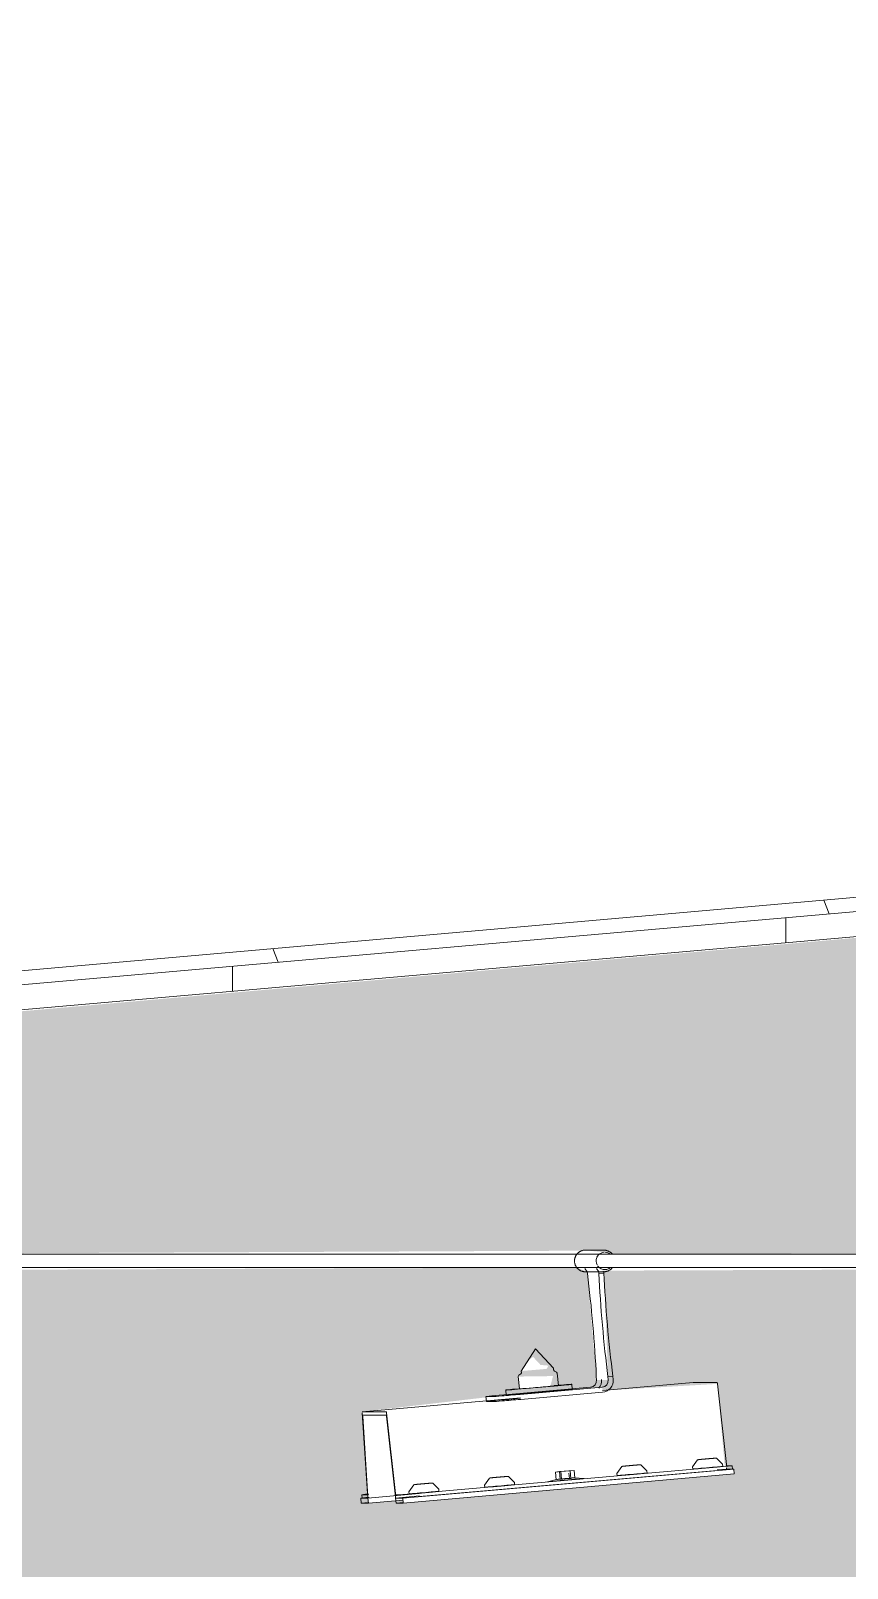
# Model space of a CAD drawing. Header units: millimetres. Extents: x 4237772 to 4686020, y -673 to 29459.
# Drawn here: x 4470728 to 4471218, y 16812 to 17734 of the extents above; entities that cross this region are included whole.
import ezdxf

# ---------------------------------------------------------------- set-up
doc = ezdxf.new("R2010")
doc.units = ezdxf.units.MM
for name, color, linetype, lineweight in [('A-ROOF', 132, 'Continuous', 5), ('A-ROOF-PATT', 132, 'Continuous', 5), ('Q-SPCQ', 91, 'Continuous', 5)]:
    doc.layers.add(name, color=color, linetype=linetype, lineweight=lineweight)

# ---------------------------------------------------------------- blocks, each defined once
blk = doc.blocks.new('Static Line_Sayfa_Metal Deck_Pan Mount - Up to 15 _ pitch - Max 2 Users-1845874-SECTION - GRIDS B1-B2')
at = {"layer": 'Q-SPCQ'}
for p, q in [((4445443.96, 17002.38), (4445432.89, 17002.38)), ((4450997.18, 16999.88), (4442911.68, 16999.88)), ((4442911.68, 16991.88), (4450997.18, 16991.88)), ((4445434, 16989.44), (4445432.64, 16991.39)), ((4445432.89, 16989.38), (4445443.96, 16989.38)), ((4445434.1, 16988.28), (4445434, 16989.44)), ((4445434, 16989.44), (4445440.98, 16989.44)), ((4445439.62, 16991.39), (4445440.98, 16989.44)), ((4445440.98, 16989.44), (4445441.08, 16988.28)), ((4445441.08, 16988.28), (4445444.06, 16988.54)), ((4445444.06, 16988.54), (4445443.96, 16989.7)), ((4445394.44, 16929.87), (4445403.03, 16943.08)), ((4445413.77, 16931.55), (4445403.03, 16943.08)), ((4445394.53, 16928.84), (4445394.18, 16928.1)), ((4445394.44, 16929.87), (4445394.53, 16928.84)), ((4445413.86, 16930.53), (4445413.77, 16931.55)), ((4445413.86, 16930.53), (4445414.33, 16929.85)), ((4445415.61, 16929.26), (4445414.33, 16929.85)), ((4445416.09, 16928.58), (4445415.61, 16929.26)), ((4445416.73, 16921.19), (4445416.09, 16928.58)), ((4445386.91, 16915.87), (4445436.03, 16920.19)), ((4445392.68, 16926.54), (4445393.03, 16927.29)), ((4445392.68, 16926.54), (4445393.32, 16919.15)), ((4445394.18, 16928.1), (4445393.03, 16927.29)), ((4445443.02, 16920.19), (4445393.89, 16915.87)), ((4445425.09, 16918.9), (4445424.83, 16921.89)), ((4445439.66, 16924.52), (4445439.48, 16926.51)), ((4445497.55, 16922.91), (4445443.19, 16918.13)), ((4445449.44, 16926.77), (4445446.46, 16926.51)), ((4445446.46, 16926.51), (4445446.64, 16924.52)), ((4445449.61, 16924.78), (4445449.44, 16926.77)), ((4445497.55, 16922.91), (4445512.02, 16922.91)), ((4445512.17, 16922.16), (4445517.47, 16873.84)), ((4445394.07, 16913.82), (4445299.07, 16905.47)), ((4445373.28, 16914.57), (4445373.54, 16911.58)), ((4445373.33, 16914.56), (4445377.7, 16914.56)), ((4445373.59, 16911.58), (4445377.96, 16911.58)), ((4445385.23, 16918.44), (4445385.49, 16915.45)), ((4445394.1, 16913.49), (4445387.17, 16912.88)), ((4445394.15, 16912.88), (4445443.28, 16917.2)), ((4445299.05, 16904.73), (4445302.17, 16856.41)), ((4445313.54, 16905.47), (4445299.07, 16905.47)), ((4445302.48, 16854.42), (4445299.36, 16902.73)), ((4445299.38, 16903.48), (4445313.58, 16903.48)), ((4445318.99, 16856.41), (4445313.69, 16904.73)), ((4445313.73, 16902.73), (4445319.03, 16854.42)), ((4445515.29, 16872.63), (4445515.17, 16873.95)), ((4445517.62, 16873.1), (4445520.91, 16873.1)), ((4445521.12, 16871.1), (4445520.95, 16873.09)), ((4445521.96, 16871.1), (4445323.48, 16853.67)), ((4445522.22, 16868.12), (4445323.74, 16850.68)), ((4445511.86, 16872.22), (4445333.23, 16856.54)), ((4445512.03, 16870.23), (4445333.4, 16854.54)), ((4445415.69, 16864.78), (4445410.29, 16863.43)), ((4445417.4, 16869.53), (4445414.94, 16869.28)), ((4445414.94, 16869.28), (4445418.24, 16869.53)), ((4445414.94, 16869.28), (4445415.34, 16864.68)), ((4445418.72, 16864.12), (4445415.41, 16863.87)), ((4445415.41, 16863.87), (4445417.87, 16864.12)), ((4445422.98, 16870.02), (4445417.4, 16869.53)), ((4445417.4, 16869.53), (4445417.8, 16864.96)), ((4445417.87, 16864.12), (4445423.45, 16864.61)), ((4445418.24, 16869.53), (4445423.82, 16870.02)), ((4445418.24, 16869.53), (4445418.64, 16864.96)), ((4445424.3, 16864.61), (4445418.72, 16864.12)), ((4445426.17, 16870.27), (4445422.98, 16870.02)), ((4445423.1, 16868.62), (4445423.38, 16865.48)), ((4445423.45, 16864.61), (4445426.64, 16864.86)), ((4445423.82, 16870.02), (4445426.17, 16870.27)), ((4445423.82, 16870.02), (4445424.22, 16865.48)), ((4445426.64, 16864.86), (4445424.3, 16864.61)), ((4445426.57, 16865.73), (4445426.17, 16870.27)), ((4445432.18, 16865.34), (4445426.48, 16865.74)), ((4445451.85, 16868.4), (4445451.96, 16867.09)), ((4445469.9, 16868.65), (4445469.78, 16869.96)), ((4445497.24, 16872.38), (4445497.35, 16871.07)), ((4445512, 16870.61), (4445517.59, 16871.1)), ((4445517.59, 16871.1), (4445521.96, 16871.1)), ((4445521.08, 16871.1), (4445517.66, 16871.1)), ((4445521.96, 16871.1), (4445522.22, 16868.12)), ((4445298.83, 16855.67), (4445299, 16853.68)), ((4445302.16, 16855.67), (4445298.87, 16855.67)), ((4445302.47, 16853.67), (4445333.24, 16856.38)), ((4445302.53, 16853.67), (4445333.24, 16856.37)), ((4445319.11, 16853.67), (4445333.37, 16854.92)), ((4445322.43, 16855.67), (4445319.14, 16855.67)), ((4445327.07, 16857.44), (4445327.18, 16856.13)), ((4445345.11, 16857.69), (4445345, 16859)), ((4445372.46, 16861.42), (4445372.57, 16860.11)), ((4445390.5, 16861.68), (4445390.39, 16862.99)), ((4445302.5, 16854.05), (4445298.17, 16853.67)), ((4445302.53, 16853.67), (4445298.17, 16853.67)), ((4445298.17, 16853.67), (4445298.43, 16850.68)), ((4445302.76, 16851.06), (4445298.43, 16850.68)), ((4445298.43, 16850.68), (4445302.79, 16850.68)), ((4445299.04, 16853.67), (4445302.46, 16853.67)), ((4445302.79, 16850.68), (4445302.53, 16853.67)), ((4445323.58, 16852.51), (4445302.79, 16850.68)), ((4445319.11, 16853.67), (4445319.37, 16850.68)), ((4445323.48, 16853.67), (4445319.11, 16853.67)), ((4445319.18, 16853.67), (4445322.6, 16853.67)), ((4445323.7, 16851.06), (4445319.37, 16850.68)), ((4445319.37, 16850.68), (4445323.74, 16850.68)), ((4445323.74, 16850.68), (4445323.48, 16853.67))]:
    blk.add_line(p, q, dxfattribs=at)
at = {"layer": 'Q-SPCQ', "flags": 128}
for points in [[(4445432.32, 17002.35), (4445432.06, 17002.32), (4445431.8, 17002.29), (4445431.55, 17002.24), (4445431.29, 17002.18), (4445431.04, 17002.11), (4445430.79, 17002.03), (4445430.54, 17001.94), (4445430.3, 17001.84), (4445430.06, 17001.73), (4445429.83, 17001.61), (4445429.6, 17001.49), (4445429.38, 17001.35), (4445429.16, 17001.21), (4445428.95, 17001.05), (4445428.75, 17000.89), (4445428.55, 17000.72), (4445428.36, 17000.54), (4445428.18, 17000.36), (4445428, 17000.17), (4445427.83, 16999.97), (4445427.67, 16999.76), (4445427.52, 16999.55), (4445427.38, 16999.34), (4445427.24, 16999.11), (4445427.12, 16998.89), (4445427, 16998.65), (4445426.9, 16998.42), (4445426.8, 16998.18), (4445426.71, 16997.93), (4445426.64, 16997.69), (4445426.57, 16997.44), (4445426.51, 16997.18), (4445426.47, 16996.93), (4445426.43, 16996.67), (4445426.4, 16996.42), (4445426.39, 16996.16), (4445426.38, 16995.9), (4445426.38, 16995.64), (4445426.4, 16995.38), (4445426.42, 16995.13), (4445426.46, 16994.87), (4445426.5, 16994.62), (4445426.56, 16994.36), (4445426.62, 16994.11), (4445426.7, 16993.87), (4445426.79, 16993.62), (4445426.88, 16993.38), (4445426.98, 16993.14), (4445427.1, 16992.91), (4445427.22, 16992.68), (4445427.35, 16992.46), (4445427.5, 16992.24), (4445427.64, 16992.03), (4445427.8, 16991.82), (4445427.97, 16991.62), (4445428.14, 16991.43), (4445428.33, 16991.24), (4445428.52, 16991.07), (4445428.71, 16990.89), (4445428.91, 16990.73), (4445429.12, 16990.58), (4445429.34, 16990.43), (4445429.56, 16990.29), (4445429.79, 16990.16), (4445430.02, 16990.04), (4445430.26, 16989.93), (4445430.5, 16989.83), (4445430.75, 16989.74), (4445430.99, 16989.66), (4445431.25, 16989.59), (4445431.5, 16989.53), (4445431.76, 16989.48), (4445432.02, 16989.44), (4445432.28, 16989.41), (4445432.54, 16989.39), (4445432.8, 16989.38), (4445432.89, 16989.38)], [(4445432.63, 17002.37), (4445432.37, 17002.36), (4445432.32, 17002.35)], [(4445449.05, 16999.93), (4445448.89, 17000.13), (4445448.71, 17000.33), (4445448.53, 17000.51), (4445448.34, 17000.69), (4445448.14, 17000.86), (4445447.94, 17001.02), (4445447.73, 17001.18), (4445447.51, 17001.33), (4445447.29, 17001.46), (4445447.07, 17001.59), (4445446.83, 17001.71), (4445446.6, 17001.82), (4445446.35, 17001.92), (4445446.11, 17002.01), (4445445.86, 17002.1), (4445445.61, 17002.17), (4445445.35, 17002.23), (4445445.1, 17002.28), (4445444.84, 17002.32), (4445444.58, 17002.35), (4445444.32, 17002.37), (4445444.05, 17002.38), (4445443.96, 17002.38)], [(4445443.96, 16989.38), (4445444.22, 16989.38), (4445444.48, 16989.4), (4445444.53, 16989.4)], [(4445444.53, 16989.4), (4445444.79, 16989.43), (4445445.05, 16989.47), (4445445.31, 16989.52), (4445445.56, 16989.58), (4445445.82, 16989.65), (4445446.07, 16989.73), (4445446.31, 16989.82), (4445446.55, 16989.92), (4445446.79, 16990.02), (4445447.02, 16990.14), (4445447.25, 16990.27), (4445447.48, 16990.41), (4445447.69, 16990.55), (4445447.9, 16990.7), (4445448.11, 16990.87), (4445448.31, 16991.04), (4445448.5, 16991.21), (4445448.68, 16991.4), (4445448.86, 16991.59), (4445449.02, 16991.79), (4445449.18, 16991.99)], [(4445451.85, 16868.4), (4445454.76, 16872.6), (4445455.13, 16872.69), (4445455.28, 16872.71), (4445455.37, 16872.73), (4445455.44, 16872.74), (4445455.51, 16872.74), (4445455.58, 16872.75), (4445455.65, 16872.76), (4445455.73, 16872.77), (4445455.81, 16872.78), (4445455.9, 16872.79), (4445456, 16872.8), (4445456.1, 16872.81), (4445456.2, 16872.82), (4445456.32, 16872.83), (4445456.43, 16872.84), (4445456.56, 16872.85), (4445456.69, 16872.87), (4445456.83, 16872.88), (4445456.97, 16872.89), (4445457.12, 16872.91), (4445457.27, 16872.92), (4445457.43, 16872.94), (4445457.59, 16872.95), (4445457.76, 16872.97), (4445457.93, 16872.98), (4445458.1, 16873), (4445458.28, 16873.01), (4445458.46, 16873.03), (4445458.65, 16873.05), (4445458.84, 16873.06), (4445459.03, 16873.08), (4445459.22, 16873.1), (4445459.42, 16873.12), (4445459.61, 16873.13), (4445459.81, 16873.15), (4445460.01, 16873.17), (4445460.21, 16873.19), (4445460.41, 16873.2), (4445460.61, 16873.22), (4445460.81, 16873.24), (4445461.01, 16873.25), (4445461.21, 16873.27), (4445461.4, 16873.29), (4445461.6, 16873.31), (4445461.79, 16873.32), (4445461.99, 16873.34), (4445462.18, 16873.35), (4445462.36, 16873.37), (4445462.55, 16873.39), (4445462.73, 16873.4), (4445462.91, 16873.42), (4445463.08, 16873.43), (4445463.25, 16873.44), (4445463.41, 16873.46), (4445463.57, 16873.47), (4445463.73, 16873.48), (4445463.88, 16873.5), (4445464.03, 16873.51), (4445464.17, 16873.52), (4445464.3, 16873.53), (4445464.43, 16873.54), (4445464.55, 16873.55), (4445464.67, 16873.56), (4445464.78, 16873.56), (4445464.88, 16873.57), (4445464.98, 16873.58), (4445465.07, 16873.59), (4445465.16, 16873.59), (4445465.24, 16873.6), (4445465.31, 16873.6), (4445465.38, 16873.61), (4445465.45, 16873.61), (4445465.52, 16873.61), (4445465.6, 16873.62), (4445465.71, 16873.62), (4445465.77, 16873.62)], [(4445469.78, 16869.96), (4445466.19, 16873.6), (4445465.8, 16873.62), (4445465.77, 16873.62)], [(4445497.24, 16872.38), (4445500.15, 16876.59), (4445500.52, 16876.68), (4445500.67, 16876.7), (4445500.76, 16876.71), (4445500.83, 16876.72), (4445500.9, 16876.73), (4445500.97, 16876.74), (4445501.04, 16876.75), (4445501.12, 16876.76), (4445501.2, 16876.76), (4445501.29, 16876.77), (4445501.39, 16876.78), (4445501.49, 16876.79), (4445501.59, 16876.8), (4445501.71, 16876.82), (4445501.83, 16876.83), (4445501.95, 16876.84), (4445502.08, 16876.85), (4445502.22, 16876.87), (4445502.36, 16876.88), (4445502.51, 16876.89), (4445502.66, 16876.91), (4445502.82, 16876.92), (4445502.98, 16876.94), (4445503.15, 16876.95), (4445503.32, 16876.97), (4445503.49, 16876.98), (4445503.67, 16877), (4445503.86, 16877.02), (4445504.04, 16877.03), (4445504.23, 16877.05), (4445504.42, 16877.07), (4445504.61, 16877.08), (4445504.81, 16877.1), (4445505, 16877.12), (4445505.2, 16877.14), (4445505.4, 16877.15), (4445505.6, 16877.17), (4445505.8, 16877.19), (4445506, 16877.21), (4445506.2, 16877.22), (4445506.4, 16877.24), (4445506.6, 16877.26), (4445506.8, 16877.28), (4445506.99, 16877.29), (4445507.19, 16877.31), (4445507.38, 16877.32), (4445507.57, 16877.34), (4445507.76, 16877.36), (4445507.94, 16877.37), (4445508.12, 16877.39), (4445508.3, 16877.4), (4445508.47, 16877.42), (4445508.64, 16877.43), (4445508.8, 16877.44), (4445508.97, 16877.46), (4445509.12, 16877.47), (4445509.27, 16877.48), (4445509.42, 16877.49), (4445509.56, 16877.5), (4445509.69, 16877.51), (4445509.82, 16877.52), (4445509.94, 16877.53), (4445510.06, 16877.54), (4445510.17, 16877.55), (4445510.27, 16877.56), (4445510.37, 16877.57), (4445510.46, 16877.57), (4445510.55, 16877.58), (4445510.63, 16877.58), (4445510.7, 16877.59), (4445510.78, 16877.59), (4445510.84, 16877.6), (4445510.92, 16877.6), (4445511, 16877.6), (4445511.1, 16877.61), (4445511.16, 16877.61)], [(4445515.17, 16873.95), (4445511.58, 16877.59), (4445511.19, 16877.61), (4445511.16, 16877.61)], [(4445372.46, 16861.42), (4445375.37, 16865.63), (4445375.74, 16865.72), (4445375.89, 16865.74), (4445375.98, 16865.75), (4445376.05, 16865.76), (4445376.12, 16865.77), (4445376.19, 16865.78), (4445376.26, 16865.79), (4445376.34, 16865.8), (4445376.42, 16865.81), (4445376.51, 16865.82), (4445376.6, 16865.82), (4445376.7, 16865.83), (4445376.81, 16865.85), (4445376.92, 16865.86), (4445377.04, 16865.87), (4445377.17, 16865.88), (4445377.3, 16865.89), (4445377.44, 16865.91), (4445377.58, 16865.92), (4445377.73, 16865.93), (4445377.88, 16865.95), (4445378.04, 16865.96), (4445378.2, 16865.98), (4445378.37, 16865.99), (4445378.54, 16866.01), (4445378.71, 16866.02), (4445378.89, 16866.04), (4445379.07, 16866.06), (4445379.26, 16866.07), (4445379.45, 16866.09), (4445379.64, 16866.11), (4445379.83, 16866.13), (4445380.02, 16866.14), (4445380.22, 16866.16), (4445380.42, 16866.18), (4445380.62, 16866.2), (4445380.82, 16866.21), (4445381.02, 16866.23), (4445381.22, 16866.25), (4445381.42, 16866.27), (4445381.62, 16866.28), (4445381.82, 16866.3), (4445382.01, 16866.32), (4445382.21, 16866.33), (4445382.4, 16866.35), (4445382.6, 16866.37), (4445382.79, 16866.38), (4445382.97, 16866.4), (4445383.16, 16866.41), (4445383.34, 16866.43), (4445383.51, 16866.44), (4445383.69, 16866.46), (4445383.86, 16866.47), (4445384.02, 16866.48), (4445384.18, 16866.5), (4445384.34, 16866.51), (4445384.49, 16866.52), (4445384.63, 16866.53), (4445384.77, 16866.55), (4445384.91, 16866.56), (4445385.04, 16866.57), (4445385.16, 16866.58), (4445385.28, 16866.58), (4445385.39, 16866.59), (4445385.49, 16866.6), (4445385.59, 16866.61), (4445385.68, 16866.61), (4445385.77, 16866.62), (4445385.85, 16866.62), (4445385.92, 16866.63), (4445385.99, 16866.63), (4445386.06, 16866.64), (4445386.13, 16866.64), (4445386.21, 16866.64), (4445386.32, 16866.65), (4445386.38, 16866.65)], [(4445390.39, 16862.99), (4445386.8, 16866.63), (4445386.41, 16866.65), (4445386.38, 16866.65)], [(4445327.07, 16857.44), (4445329.97, 16861.64), (4445330.35, 16861.73), (4445330.49, 16861.76), (4445330.59, 16861.77), (4445330.66, 16861.78), (4445330.73, 16861.79), (4445330.8, 16861.79), (4445330.87, 16861.8), (4445330.95, 16861.81), (4445331.03, 16861.82), (4445331.12, 16861.83), (4445331.21, 16861.84), (4445331.31, 16861.85), (4445331.42, 16861.86), (4445331.53, 16861.87), (4445331.65, 16861.88), (4445331.78, 16861.89), (4445331.91, 16861.91), (4445332.04, 16861.92), (4445332.19, 16861.93), (4445332.33, 16861.95), (4445332.49, 16861.96), (4445332.64, 16861.98), (4445332.81, 16861.99), (4445332.97, 16862.01), (4445333.15, 16862.02), (4445333.32, 16862.04), (4445333.5, 16862.05), (4445333.68, 16862.07), (4445333.87, 16862.09), (4445334.05, 16862.1), (4445334.25, 16862.12), (4445334.44, 16862.14), (4445334.63, 16862.16), (4445334.83, 16862.17), (4445335.03, 16862.19), (4445335.23, 16862.21), (4445335.43, 16862.23), (4445335.63, 16862.24), (4445335.83, 16862.26), (4445336.03, 16862.28), (4445336.23, 16862.3), (4445336.42, 16862.31), (4445336.62, 16862.33), (4445336.82, 16862.35), (4445337.01, 16862.36), (4445337.2, 16862.38), (4445337.39, 16862.4), (4445337.58, 16862.41), (4445337.76, 16862.43), (4445337.95, 16862.44), (4445338.12, 16862.46), (4445338.3, 16862.47), (4445338.47, 16862.48), (4445338.63, 16862.5), (4445338.79, 16862.51), (4445338.95, 16862.52), (4445339.1, 16862.54), (4445339.24, 16862.55), (4445339.38, 16862.56), (4445339.52, 16862.57), (4445339.65, 16862.58), (4445339.77, 16862.59), (4445339.88, 16862.6), (4445339.99, 16862.61), (4445340.1, 16862.61), (4445340.2, 16862.62), (4445340.29, 16862.63), (4445340.37, 16862.63), (4445340.45, 16862.64), (4445340.53, 16862.64), (4445340.6, 16862.65), (4445340.67, 16862.65), (4445340.74, 16862.65), (4445340.82, 16862.66), (4445340.93, 16862.66), (4445340.99, 16862.66)], [(4445345, 16859), (4445341.41, 16862.64), (4445341.02, 16862.66), (4445340.99, 16862.66)]]:
    blk.add_lwpolyline(points, dxfattribs=at)
at = {"layer": 'Q-SPCQ'}
for centre, major_axis, ratio, start_param, end_param in [((4445444.54, 16995.88), (0, 5.22), 0.996185, 1.182699, 2.040821), ((4445444.54, 16995.88), (0, 5.22), 0.996185, 0.087266, 1.134464), ((4445444.54, 16995.88), (0, 5.22), 0.996185, 2.181662, 3.228859), ((4445444.54, 16995.88), (0, 5.22), 0.996185, 5.588033, 6.283185), ((4445431.31, 16957.39), (-6.12, 69.73), 0.086937, 4.245971, 5.163537), ((4445449.25, 16957.39), (-6.12, 69.73), 0.086937, 1.104378, 2.021944), ((4445452.23, 16957.66), (-6.12, 69.73), 0.086937, 1.104378, 2.021944), ((4445444.54, 16995.88), (0, 5.22), 0.996185, 3.228859, 3.841083), ((4445405.03, 16920.17), (19.8, 1.73), 0.007606, 2.238558, 3.228642), ((4445405.03, 16920.17), (19.8, 1.73), 0.007606, 3.228642, 6.370235), ((4445405.03, 16920.17), (11.71, 1.02), 0.007606, 3.228642, 6.370235), ((4445405.03, 16920.17), (19.8, 1.73), 0.007606, 0.08705, 1.087751), ((4445405.03, 16920.17), (11.71, 1.02), 0.007606, 0.08705, 0.620852), ((4445435.69, 16924.17), (0, 4), 0.996185, 3.228859, 4.799655), ((4445435.69, 16924.17), (0, 7), 0.996185, 4.014257, 4.799655), ((4445442.67, 16924.17), (0, 4), 0.996185, 3.228859, 4.799655), ((4445442.67, 16924.17), (0, 7), 0.996185, 3.228859, 4.799655), ((4445512.11, 16921.91), (-0.087, 0.996), 0.086937, 4.956913, 6.055777), ((4445388.48, 16912.88), (14.94, 1.3), 0.007606, 1.657846, 3.228642), ((4445388.22, 16915.87), (14.94, 1.3), 0.007606, 1.657846, 3.228642), ((4445392.58, 16915.87), (14.94, 1.3), 0.007606, 3.228642, 4.799439), ((4445392.84, 16912.88), (14.94, 1.3), 0.007606, 3.228642, 4.799439), ((4445405.29, 16917.18), (19.8, 1.73), 0.007606, 0.08705, 3.228642), ((4445405.29, 16917.18), (19.8, 1.73), 0.007606, 3.228642, 6.370235), ((4445299.47, 16902.49), (-0.087, 0.996), 0.086937, 0.212138, 1.311002), ((4445313.63, 16904.48), (-0.087, 0.996), 0.086937, 4.956913, 6.27555), ((4445313.67, 16902.49), (-0.087, 0.996), 0.086937, 4.956913, 6.27555), ((4445510.99, 16872.22), (9.96, 0.87), 0.007606, 4.799439, 6.370235), ((4445517.53, 16874.09), (-0.087, 0.996), 0.086937, 1.815321, 2.914185), ((4445421.23, 16864.38), (10.96, 0.96), 0.007606, 0.08705, 3.228642), ((4445421.23, 16864.38), (10.96, 0.96), 0.007606, 3.228642, 4.40463), ((4445421.23, 16864.38), (10.96, 0.96), 0.007606, 5.323037, 6.370235), ((4445460.93, 16867.87), (8.97, 0.78), 0.007606, 0.08705, 3.228642), ((4445460.93, 16867.87), (8.97, 0.78), 0.007606, 3.228642, 6.370235), ((4445506.32, 16871.85), (8.97, 0.78), 0.007606, 0.08705, 3.228642), ((4445506.32, 16871.85), (8.97, 0.78), 0.007606, 3.228642, 6.370235), ((4445517.57, 16872.1), (-0.087, 0.996), 0.086937, 1.815321, 3.133958), ((4445511.16, 16870.23), (9.96, 0.87), 0.007606, 5.584837, 6.370235), ((4445308.79, 16856.54), (9.96, 0.87), 0.007606, 2.181445, 3.228642), ((4445302.07, 16856.66), (-0.087, 0.996), 0.086937, 3.141593, 4.452595), ((4445302.38, 16854.67), (-0.087, 0.996), 0.086937, 3.141593, 4.452595), ((4445319.06, 16856.66), (-0.087, 0.996), 0.086937, 1.815321, 3.133958), ((4445319.09, 16854.67), (-0.087, 0.996), 0.086937, 1.815321, 3.133958), ((4445332.35, 16856.54), (9.96, 0.87), 0.007606, 3.228642, 4.799439), ((4445336.15, 16856.91), (8.97, 0.78), 0.007606, 0.08705, 3.228642), ((4445336.15, 16856.91), (8.97, 0.78), 0.007606, 3.228642, 6.370235), ((4445381.54, 16860.89), (8.97, 0.78), 0.007606, 0.08705, 3.228642), ((4445381.54, 16860.89), (8.97, 0.78), 0.007606, 3.228642, 6.370235), ((4445308.97, 16854.54), (9.96, 0.87), 0.007606, 2.181445, 3.228642), ((4445332.53, 16854.54), (9.96, 0.87), 0.007606, 3.228642, 4.01404)]:
    blk.add_ellipse(centre, major_axis=major_axis, ratio=ratio, start_param=start_param, end_param=end_param, dxfattribs=at)
for points in [[(4445415.34, 16864.68), (4445415.88, 16864.8), (4445416.98, 16864.98), (4445418.09, 16864.99), (4445418.64, 16864.96)], [(4445417.8, 16864.96), (4445417.38, 16864.99), (4445416.56, 16864.98), (4445415.74, 16864.8), (4445415.34, 16864.68)], [(4445423.38, 16865.48), (4445422.44, 16865.47), (4445420.57, 16865.38), (4445418.72, 16865.13), (4445417.8, 16864.96)], [(4445418.64, 16864.96), (4445419.57, 16865.13), (4445421.42, 16865.38), (4445423.28, 16865.47), (4445424.22, 16865.48)], [(4445426.57, 16865.73), (4445426.03, 16865.77), (4445424.96, 16865.76), (4445423.9, 16865.6), (4445423.38, 16865.48)], [(4445424.22, 16865.48), (4445424.6, 16865.6), (4445425.38, 16865.76), (4445426.17, 16865.77), (4445426.57, 16865.73)]]:
    blk.add_open_spline(points, degree=3, dxfattribs=at)
blk = doc.blocks.new('Roof Gutters3 - Roof Gutters-1885272-SECTION - GRIDS B1-B2')
at = {"layer": 'A-ROOF-PATT'}
h = blk.add_hatch(dxfattribs=at)
h.set_pattern_fill('FP_200', color=256, style=0, pattern_type=2)
h.set_pattern_definition([(290.827, (4441593.9, 16948.42), (330.45, 29.022), [])])
h.paths.add_polyline_path([(4431742.06, 15988.72), (4442374.26, 16923.17), (4442373.49, 16930.91), (4431738.95, 15996.9)])
h.paths.add_polyline_path([(4442392.97, 16924.17), (4442393.17, 16926.42), (4442392.74, 16925.14)])
h.paths.add_polyline_path([(4442397.76, 16924.59), (4442909.58, 16969.54), (4442907.33, 16977.79), (4442419.91, 16934.98), (4442420.62, 16926.86), (4442404.31, 16926.42), (4442402.49, 16933.45), (4442397.06, 16932.61), (4442397.6, 16926.42)])
h.paths.add_polyline_path([(4442918.48, 16970.33), (4443164.03, 16991.89), (4443067.86, 16991.89), (4442917.94, 16978.73), (4442918.25, 16973.25)])
h.paths.add_polyline_path([(4443254.77, 16999.86), (4451515.27, 17725.37), (4451512.87, 17733.6), (4443158.6, 16999.86), (4443190.61, 16999.86)])
h = blk.add_hatch(dxfattribs=at)
h.set_pattern_fill('FP_198', color=256, style=0, pattern_type=2)
h.set_pattern_definition([(90, (4440994.5, 16803.9), (-331.713, 2e-05), [])])
h.paths.add_polyline_path([(4431714.36, 15971.3), (4442287.24, 16899.9), (4442289.95, 16910.06), (4442350.71, 16915.39), (4442350.43, 16918.64), (4442374.48, 16920.66), (4442373.49, 16922.46), (4431741.35, 15990.58), (4431738.95, 15991.02), (4431712.9, 15988.04)])
h.paths.add_polyline_path([(4442339.74, 16904.51), (4442434.85, 16912.86), (4442431.77, 16915.27), (4442340.47, 16907.25)])
h.paths.add_polyline_path([(4442361.1, 16916.3), (4442412.94, 16923.17), (4442360.9, 16918.64)])
h.paths.add_polyline_path([(4442484.31, 16917.2), (4442910.97, 16954.68), (4442909.22, 16969.51), (4442403.44, 16923.17), (4442481.77, 16922.67), (4442483.24, 16919.5)])
h.paths.add_polyline_path([(4442919.67, 16955.44), (4443334.71, 16991.89), (4443164.03, 16991.89), (4442918.48, 16970.33), (4442919.48, 16957.39)])
h.paths.add_polyline_path([(4443425.45, 16999.86), (4451180.29, 17680.95), (4451188.6, 17684.7), (4451486.16, 17710.83), (4451651.15, 17710.87), (4451500.66, 17724.08), (4443254.77, 16999.86), (4443410.53, 17002.03), (4443411, 17002.35), (4443422.75, 17001.08), (4443425.35, 16999.86)])
at = {"layer": 'A-ROOF'}
for p, q in [((4443158.52, 16999.86), (4451512.87, 17733.6)), ((4443254.66, 16999.85), (4451515.27, 17725.37))]:
    blk.add_line(p, q, dxfattribs=at)

msp = doc.modelspace()

# ---------------------------------------------------------------- hatches: boundary and pattern name
at = {"layer": 'A-ROOF-PATT'}
h = msp.add_hatch(dxfattribs=at)
h.set_pattern_fill('FP_183', color=256, style=0, pattern_type=2)
h.set_pattern_definition([(5.019, (59903.924, -378081.246), (-29.0603916845, -0.0003814649), [])])
h.paths.add_polyline_path([(4477079.2, 16918.64), (4477084.44, 16918.64), (4477084.87, 16916.32), (4477115.37, 16921.32), (4477114.35, 16921.41), (4477079.63, 16918.68)])
h.paths.add_polyline_path([(4464338.94, 15733.24), (4477195.52, 16864.57), (4477195.19, 16867.26), (4477183.33, 16868.2), (4477177.84, 16870.19), (4477175.93, 16875.11), (4477155.31, 16915.27), (4477064.01, 16907.25), (4477047.92, 16852.55), (4476983.02, 16848.85), (4476982.75, 16850.06), (4476957.7, 16848.85), (4476957.44, 16854.85), (4476999.89, 16859.1), (4477013.49, 16910.06), (4477074.25, 16915.39), (4477073.96, 16918.64), (4477098, 16920.86), (4477098.11, 16932.14), (4477120.5, 16933.66), (4477121.51, 16922.82), (4477136.52, 16922.67), (4477136.91, 16920.89), (4477157.13, 16922.67), (4477205.3, 16922.67), (4477228.3, 16878.1), (4477228.66, 16878.1), (4477225.92, 16936), (4477227.75, 16935.09), (4477229.71, 16932.44), (4477229.28, 16928.39), (4477234.99, 16878.1), (4477270.46, 16876.44), (4477270.32, 16872.08), (4477234.54, 16868.2), (4477234.99, 16865.82), (4486516.72, 17680.98), (4486463.48, 17680.99), (4476807.83, 17680.95), (4469065.64, 16999.86), (4469543.41, 17002.03), (4469543.88, 17002.35), (4469555.63, 17001.08), (4469560.6, 16999.86), (4470048.75, 17002.03), (4470049.21, 17002.35), (4470060.96, 17001.08), (4470065.68, 16999.86), (4470554.08, 17002.03), (4470554.54, 17002.35), (4470566.3, 17001.08), (4470571.01, 16999.86), (4471059.41, 17002.03), (4471059.88, 17002.35), (4471071.63, 17001.08), (4471076.34, 16999.86), (4471564.75, 17002.03), (4471565.21, 17002.35), (4471576.96, 17001.08), (4471581.67, 16999.86), (4472070.08, 17002.03), (4472070.54, 17002.35), (4472082.3, 17001.08), (4472087.01, 16999.86), (4472575.41, 17002.03), (4472575.87, 17002.35), (4472587.63, 17001.08), (4472592.34, 16999.86), (4473080.74, 17002.03), (4473081.21, 17002.35), (4473092.96, 17001.08), (4473097.67, 16999.86), (4473586.08, 17002.03), (4473586.54, 17002.35), (4473598.29, 17001.08), (4473603.01, 16999.86), (4474091.41, 17002.03), (4474091.87, 17002.35), (4474103.63, 17001.08), (4474108.34, 16999.86), (4474596.74, 17002.03), (4474597.21, 17002.35), (4474608.96, 17001.08), (4474613.67, 16999.86), (4475102.07, 17002.03), (4475102.54, 17002.35), (4475114.29, 17001.08), (4475119, 16999.86), (4475607.41, 17002.03), (4475607.87, 17002.35), (4475619.63, 17001.08), (4475624.34, 16999.86), (4476112.74, 17002.03), (4476113.2, 17002.35), (4476124.96, 17001.08), (4476129.67, 16999.86), (4476618.07, 17002.03), (4476622.44, 17002.35), (4476630.29, 17001.08), (4476635.2, 16996.57), (4476633.44, 16992.25), (4476627.29, 16987.69), (4476629.35, 16988.46), (4476630.28, 16988.28), (4476632.85, 16924.52), (4476625.86, 16924.52), (4476620.21, 16989.4), (4476616.94, 16990.68), (4476613.8, 16991.89), (4476124.02, 16990.05), (4476121.86, 16989.4), (4476124.02, 16988.46), (4476124.95, 16988.28), (4476127.51, 16924.52), (4476120.53, 16924.52), (4476114.87, 16989.4), (4476111.61, 16990.68), (4476108.46, 16991.89), (4475618.68, 16990.05), (4475616.52, 16989.4), (4475618.68, 16988.46), (4475619.61, 16988.28), (4475622.18, 16924.52), (4475615.1, 16926.18), (4475609.54, 16989.4), (4475606.27, 16990.68), (4475603.13, 16991.89), (4475113.35, 16990.05), (4475111.19, 16989.4), (4475113.35, 16988.46), (4475114.28, 16988.28), (4475116.85, 16924.52), (4475109.87, 16924.52), (4475104.21, 16989.4), (4475100.94, 16990.68), (4475097.8, 16991.89), (4474608.02, 16990.05), (4474605.86, 16989.4), (4474608.02, 16988.46), (4474608.95, 16988.28), (4474611.51, 16924.52), (4474604.53, 16924.52), (4474598.87, 16989.4), (4474595.61, 16990.68), (4474592.47, 16991.89), (4474102.68, 16990.05), (4474100.53, 16989.4), (4474102.68, 16988.46), (4474103.62, 16988.28), (4474106.18, 16924.52), (4474099.2, 16924.52), (4474093.54, 16989.4), (4474090.28, 16990.68), (4474087.13, 16991.89), (4473597.35, 16990.05), (4473595.19, 16989.4), (4473597.35, 16988.46), (4473598.28, 16988.28), (4473600.85, 16924.52), (4473593.87, 16924.52), (4473588.21, 16989.4), (4473584.94, 16990.68), (4473581.8, 16991.89), (4473092.02, 16990.05), (4473089.91, 16988.54), (4473092.02, 16988.46), (4473092.95, 16988.28), (4473095.52, 16924.52), (4473088.53, 16924.52), (4473082.88, 16989.4), (4473079.61, 16990.68), (4473076.47, 16991.89), (4472586.69, 16990.05), (4472584.58, 16988.54), (4472586.69, 16988.46), (4472587.62, 16988.28), (4472590.18, 16924.52), (4472583.2, 16924.52), (4472577.54, 16989.4), (4472574.28, 16990.68), (4472571.13, 16991.89), (4472081.35, 16990.05), (4472079.24, 16988.54), (4472081.35, 16988.46), (4472082.29, 16988.28), (4472084.85, 16924.52), (4472077.87, 16924.52), (4472072.21, 16989.4), (4472068.94, 16990.68), (4472065.8, 16991.89), (4471576.02, 16990.05), (4471573.91, 16988.54), (4471576.02, 16988.46), (4471576.95, 16988.28), (4471579.52, 16924.52), (4471572.54, 16924.52), (4471566.88, 16989.4), (4471563.61, 16990.68), (4471560.47, 16991.89), (4471070.69, 16990.05), (4471068.58, 16988.54), (4471070.69, 16988.46), (4471071.62, 16988.28), (4471074.18, 16924.52), (4471067.2, 16924.52), (4471061.54, 16989.4), (4471058.28, 16990.68), (4471055.14, 16991.89), (4470565.35, 16990.05), (4470563.2, 16989.4), (4470565.35, 16988.46), (4470566.29, 16988.28), (4470568.85, 16924.52), (4470561.87, 16924.52), (4470556.21, 16989.4), (4470552.95, 16990.68), (4470549.8, 16991.89), (4470060.02, 16990.05), (4470057.86, 16989.4), (4470060.02, 16988.46), (4470060.95, 16988.28), (4470063.52, 16924.52), (4470056.48, 16925.41), (4470050.88, 16989.4), (4470047.61, 16990.68), (4470044.47, 16991.89), (4469554.69, 16990.05), (4469552.53, 16989.4), (4469554.69, 16988.46), (4469555.62, 16988.28), (4469558.19, 16924.52), (4469551.2, 16924.52), (4469545.55, 16989.4), (4469542.28, 16990.68), (4469539.14, 16991.89), (4469049.36, 16990.05), (4469047.25, 16988.54), (4469049.36, 16988.46), (4469050.29, 16988.28), (4469052.85, 16924.52), (4469045.87, 16924.52), (4469040.21, 16989.4), (4469036.95, 16990.68), (4469033.81, 16991.89), (4468948.43, 16990.68), (4468547.22, 16955.44), (4468548.54, 16926.62), (4468547.32, 16926.77), (4468547.52, 16924.52), (4468540.54, 16924.52), (4468538.3, 16954.66), (4468111.85, 16917.2), (4468131.75, 16878.1), (4468174.5, 16876.1), (4468174.33, 16872.08), (4468107.34, 16868.2), (4468107.08, 16869.41), (4468082.02, 16868.2), (4468079.94, 16875.11), (4468062.4, 16912.86), (4467967.29, 16904.51), (4467951.93, 16852.55), (4467887.02, 16848.85), (4467886.76, 16850.06), (4467861.71, 16848.85), (4467861.45, 16854.85), (4467903.76, 16858.57), (4467914.79, 16899.9), (4457366.5, 15971.17), (4461821.92, 15971.17), (4459394.77, 15758.01), (4464282.84, 15733.52)])
h.paths.add_polyline_path([(4468424.62, 16850.68), (4468424.36, 16852.5), (4468403.68, 16850.68), (4468403.41, 16853.67), (4468403.28, 16855.7), (4468400.27, 16905.5), (4468478.58, 16914.56), (4468494.77, 16916.41), (4468543.9, 16920.17), (4468544.16, 16918.14), (4468613.05, 16922.16), (4468617.38, 16873.1), (4468618.94, 16871.1), (4468622.84, 16871.1), (4468622.84, 16868.09), (4468458.65, 16853.67)])
h.paths.add_polyline_path([(4468929.95, 16850.68), (4468929.69, 16852.5), (4468909.01, 16850.68), (4468908.75, 16853.67), (4468908.62, 16855.7), (4468905.6, 16905.5), (4468983.91, 16914.56), (4469000.11, 16916.41), (4469049.23, 16920.17), (4469049.49, 16918.14), (4469118.39, 16922.16), (4469122.71, 16873.1), (4469124.27, 16871.1), (4469128.17, 16871.1), (4469128.17, 16868.09), (4468963.98, 16853.67)])
h.paths.add_polyline_path([(4469435.29, 16850.68), (4469435.02, 16852.5), (4469414.34, 16850.68), (4469414.08, 16853.67), (4469413.95, 16855.7), (4469410.93, 16905.5), (4469489.24, 16914.56), (4469505.44, 16916.41), (4469554.57, 16920.17), (4469554.82, 16918.14), (4469623.72, 16922.16), (4469628.05, 16873.1), (4469629.6, 16871.1), (4469633.5, 16871.1), (4469633.5, 16868.09), (4469469.31, 16853.67)])
h.paths.add_polyline_path([(4469919.67, 16850.68), (4469919.41, 16853.67), (4469919.28, 16855.7), (4469916.26, 16905.5), (4469994.58, 16914.56), (4470010.77, 16916.41), (4470059.9, 16920.17), (4470060.16, 16918.14), (4470129.05, 16922.16), (4470133.38, 16873.1), (4470134.94, 16871.1), (4470138.84, 16871.1), (4470138.84, 16868.09), (4469930.57, 16851.64)])
h.paths.add_polyline_path([(4470951.28, 16850.68), (4470951.02, 16852.5), (4470930.34, 16850.68), (4470930.08, 16853.67), (4470929.95, 16855.7), (4470926.93, 16905.5), (4471005.24, 16914.56), (4471021.44, 16916.41), (4471070.56, 16920.17), (4471070.82, 16918.14), (4471139.72, 16922.16), (4471144.04, 16873.1), (4471145.6, 16871.1), (4471149.5, 16871.1), (4471149.5, 16868.09), (4470985.31, 16853.67)])
h.paths.add_polyline_path([(4470445.95, 16850.68), (4470445.69, 16852.5), (4470425.01, 16850.68), (4470424.75, 16853.67), (4470424.61, 16855.7), (4470421.6, 16905.5), (4470499.91, 16914.56), (4470516.11, 16916.41), (4470565.23, 16920.17), (4470565.49, 16918.14), (4470634.38, 16922.16), (4470638.71, 16873.1), (4470640.27, 16871.1), (4470644.17, 16871.1), (4470644.17, 16868.09), (4470479.98, 16853.67)])
h.paths.add_polyline_path([(4471435.67, 16850.68), (4471435.41, 16853.67), (4471435.28, 16855.7), (4471432.26, 16905.5), (4471510.58, 16914.56), (4471526.77, 16916.41), (4471575.9, 16920.17), (4471576.16, 16918.14), (4471645.05, 16922.16), (4471649.38, 16873.1), (4471650.94, 16871.1), (4471654.84, 16871.1), (4471654.84, 16868.09), (4471446.57, 16851.64)])
h.paths.add_polyline_path([(4471961.95, 16850.68), (4471961.69, 16852.5), (4471941.01, 16850.68), (4471940.74, 16853.67), (4471940.61, 16855.7), (4471937.6, 16905.5), (4472015.91, 16914.56), (4472035.42, 16916.71), (4472081.23, 16920.17), (4472081.49, 16918.14), (4472150.38, 16922.16), (4472154.71, 16873.1), (4472156.27, 16871.1), (4472160.17, 16871.1), (4472160.17, 16868.09), (4471995.98, 16853.67)])
h.paths.add_polyline_path([(4472467.28, 16850.68), (4472467.02, 16852.5), (4472446.34, 16850.68), (4472446.08, 16853.67), (4472445.95, 16855.7), (4472442.93, 16905.5), (4472521.24, 16914.56), (4472537.44, 16916.41), (4472586.56, 16920.17), (4472586.82, 16918.14), (4472655.72, 16922.16), (4472660.04, 16873.1), (4472661.6, 16871.1), (4472665.5, 16871.1), (4472665.5, 16868.09), (4472501.31, 16853.67)])
h.paths.add_polyline_path([(4472972.62, 16850.68), (4472972.35, 16852.5), (4472951.67, 16850.68), (4472951.41, 16853.67), (4472951.28, 16855.7), (4472948.26, 16905.5), (4473025.35, 16914.56), (4473042.77, 16916.41), (4473091.9, 16920.17), (4473092.15, 16918.14), (4473161.05, 16922.16), (4473165.38, 16873.1), (4473166.93, 16871.1), (4473170.83, 16871.1), (4473170.83, 16868.09), (4473006.64, 16853.67)])
h.paths.add_polyline_path([(4473983.28, 16850.68), (4473983.02, 16852.5), (4473962.34, 16850.68), (4473962.08, 16853.67), (4473961.94, 16855.7), (4473958.93, 16905.5), (4474037.24, 16914.56), (4474053.44, 16916.41), (4474102.56, 16920.17), (4474102.82, 16918.14), (4474171.71, 16922.16), (4474176.04, 16873.1), (4474177.6, 16871.1), (4474181.5, 16871.1), (4474181.5, 16868.09), (4474015.28, 16853.49)])
h.paths.add_polyline_path([(4473477.95, 16850.68), (4473477.69, 16852.5), (4473457, 16850.68), (4473456.74, 16853.67), (4473456.61, 16855.7), (4473453.59, 16905.5), (4473531.91, 16914.56), (4473548.1, 16916.41), (4473597.23, 16920.17), (4473597.49, 16918.14), (4473666.38, 16922.16), (4473670.71, 16873.1), (4473672.27, 16871.1), (4473676.17, 16871.1), (4473676.17, 16868.09), (4473511.98, 16853.67)])
h.paths.add_polyline_path([(4474488.61, 16850.68), (4474488.35, 16852.5), (4474467.67, 16850.68), (4474467.41, 16853.67), (4474467.28, 16855.7), (4474464.26, 16905.5), (4474542.57, 16914.56), (4474558.77, 16916.41), (4474607.89, 16920.17), (4474608.15, 16918.14), (4474677.05, 16922.16), (4474681.37, 16873.1), (4474682.93, 16871.1), (4474686.83, 16871.1), (4474686.83, 16868.09), (4474510.24, 16852.58)])
h.paths.add_polyline_path([(4476509.95, 16850.68), (4476509.68, 16852.5), (4476489, 16850.68), (4476488.74, 16853.67), (4476488.61, 16855.7), (4476485.59, 16905.5), (4476563.9, 16914.56), (4476580.1, 16916.41), (4476629.23, 16920.17), (4476629.48, 16918.14), (4476698.38, 16922.16), (4476702.71, 16873.1), (4476704.26, 16871.1), (4476708.16, 16871.1), (4476708.16, 16868.09), (4476543.97, 16853.67)])
h.paths.add_polyline_path([(4474973, 16850.68), (4474972.74, 16853.67), (4474972.61, 16855.7), (4474969.59, 16905.5), (4475047.91, 16914.56), (4475064.1, 16916.41), (4475113.23, 16920.17), (4475113.49, 16918.14), (4475182.38, 16922.16), (4475186.71, 16873.1), (4475188.27, 16871.1), (4475192.17, 16871.1), (4475192.17, 16868.09), (4474983.9, 16851.64)])
h.paths.add_polyline_path([(4475499.28, 16850.68), (4475499.02, 16852.5), (4475478.33, 16850.68), (4475478.07, 16853.67), (4475477.94, 16855.7), (4475474.93, 16905.5), (4475553.24, 16914.56), (4475569.43, 16916.41), (4475618.56, 16920.17), (4475618.82, 16918.14), (4475687.71, 16922.16), (4475692.04, 16873.1), (4475693.6, 16871.1), (4475697.5, 16871.1), (4475697.5, 16868.09), (4475500.17, 16850.76)])
h.paths.add_polyline_path([(4475983.67, 16850.68), (4475983.41, 16853.67), (4475983.28, 16855.7), (4475980.26, 16905.5), (4476058.57, 16914.56), (4476074.77, 16916.41), (4476123.89, 16920.17), (4476124.15, 16918.14), (4476193.05, 16922.16), (4476197.37, 16873.1), (4476198.93, 16871.1), (4476202.83, 16871.1), (4476202.83, 16868.09), (4475994.57, 16851.64)])
h.paths.add_polyline_path([(4477208.55, 16863.5), (4477208.11, 16865.31), (4477208.11, 16865.28)])
h.paths.add_polyline_path([(4477214.02, 16863.98), (4477229.69, 16866.35), (4477227.75, 16868.34), (4477213.66, 16868.2)])
h.paths.add_polyline_path([(4468999.58, 16919.14), (4468998.94, 16926.53), (4469019.69, 16926.83), (4469018.16, 16920.7), (4469000.11, 16919.18)])
h.paths.add_polyline_path([(4468494.25, 16919.14), (4468493.6, 16926.53), (4468514.36, 16926.83), (4468512.83, 16920.7), (4468494.77, 16919.18)])
h.paths.add_polyline_path([(4469504.91, 16919.14), (4469504.27, 16926.53), (4469525.03, 16926.83), (4469523.49, 16920.7), (4469505.44, 16919.18)])
h.paths.add_polyline_path([(4470010.25, 16919.14), (4470009.6, 16926.53), (4470030.38, 16926.55), (4470028.83, 16920.7), (4470010.77, 16919.18)])
h.paths.add_polyline_path([(4470515.58, 16919.14), (4470514.94, 16926.53), (4470535.69, 16926.83), (4470534.16, 16920.7), (4470516.11, 16919.18)])
h.paths.add_polyline_path([(4471020.91, 16919.14), (4471020.27, 16926.53), (4471041.03, 16926.83), (4471039.49, 16920.7), (4471021.44, 16919.18)])
h.paths.add_polyline_path([(4472031.58, 16919.14), (4472030.93, 16926.53), (4472051.69, 16926.83), (4472050.16, 16920.7), (4472032.1, 16919.18)])
h.paths.add_polyline_path([(4471526.25, 16919.14), (4471525.6, 16926.53), (4471546.3, 16927.56), (4471544.83, 16920.7), (4471526.77, 16919.18)])
h.paths.add_polyline_path([(4472536.91, 16919.14), (4472536.27, 16926.53), (4472557.02, 16926.83), (4472555.49, 16920.7), (4472537.44, 16919.18)])
h.paths.add_polyline_path([(4473547.58, 16919.14), (4473546.93, 16926.53), (4473567.69, 16926.83), (4473566.16, 16920.7), (4473548.1, 16919.18)])
h.paths.add_polyline_path([(4473042.24, 16919.14), (4473041.6, 16926.53), (4473062.36, 16926.83), (4473060.82, 16920.7), (4473042.77, 16919.18)])
h.paths.add_polyline_path([(4474052.91, 16919.14), (4474052.27, 16926.53), (4474073.02, 16926.83), (4474071.49, 16920.7), (4474053.44, 16919.18)])
h.paths.add_polyline_path([(4474558.24, 16919.14), (4474557.6, 16926.53), (4474578.36, 16926.83), (4474576.82, 16920.7), (4474558.77, 16919.18)])
h.paths.add_polyline_path([(4475568.91, 16919.14), (4475568.26, 16926.53), (4475589.06, 16926.44), (4475587.49, 16920.7), (4475569.43, 16919.18)])
h.paths.add_polyline_path([(4475063.58, 16919.14), (4475062.93, 16926.53), (4475083.69, 16926.83), (4475082.16, 16920.7), (4475064.1, 16919.18)])
h.paths.add_polyline_path([(4476579.57, 16919.14), (4476578.93, 16926.53), (4476599.69, 16926.83), (4476598.15, 16920.7), (4476580.1, 16919.18)])
h.paths.add_polyline_path([(4476074.24, 16919.14), (4476073.6, 16926.53), (4476094.35, 16926.83), (4476092.82, 16920.7), (4476074.77, 16919.18)])
h.paths.add_polyline_path([(4477116.26, 16922.3), (4477116.75, 16923.17), (4477116.23, 16922.67)])
h.paths.add_polyline_path([(4477136.61, 16946.24), (4477124.91, 16985.28), (4477124.3, 16992.4), (4477129.76, 16990.97), (4477141.57, 16946.68), (4477139.19, 16946.47)])
h.paths.add_polyline_path([(4477136.91, 16926.42), (4477127.85, 16926.42), (4477127.85, 16966.89), (4477136.61, 16946.24), (4477139.19, 16926.42)])
h.paths.add_polyline_path([(4468495.36, 16929.86), (4468498.95, 16935.77), (4468502.44, 16938.3), (4468506.93, 16933.51), (4468511.65, 16933.1), (4468510.54, 16931.13), (4468496.37, 16929.94)])
h.paths.add_polyline_path([(4469000.7, 16929.86), (4469004.28, 16935.77), (4469007.77, 16938.3), (4469012.27, 16933.51), (4469016.98, 16933.1), (4469015.87, 16931.13), (4469001.7, 16929.94)])
h.paths.add_polyline_path([(4470011.36, 16929.86), (4470014.95, 16935.77), (4470018.44, 16938.3), (4470022.93, 16933.51), (4470027.65, 16933.1), (4470026.54, 16931.13), (4470012.37, 16929.94)])
h.paths.add_polyline_path([(4469506.03, 16929.86), (4469509.62, 16935.77), (4469513.11, 16938.3), (4469517.6, 16933.51), (4469522.32, 16933.1), (4469521.2, 16931.13), (4469507.03, 16929.94)])
h.paths.add_polyline_path([(4470516.69, 16929.86), (4470520.28, 16935.77), (4470523.77, 16938.3), (4470528.27, 16933.51), (4470532.98, 16933.1), (4470531.87, 16931.13), (4470517.7, 16929.94)])
h.paths.add_polyline_path([(4471527.36, 16929.86), (4471530.95, 16935.77), (4471534.44, 16938.3), (4471540.46, 16933.98), (4471543.65, 16933.1), (4471540.46, 16930.95), (4471528.36, 16929.94)])
h.paths.add_polyline_path([(4471022.03, 16929.86), (4471025.62, 16935.77), (4471029.11, 16938.3), (4471033.6, 16933.51), (4471038.31, 16933.1), (4471037.2, 16931.13), (4471023.03, 16929.94)])
h.paths.add_polyline_path([(4472538.03, 16929.86), (4472541.61, 16935.77), (4472545.1, 16938.3), (4472549.6, 16933.51), (4472554.31, 16933.1), (4472553.2, 16931.13), (4472539.03, 16929.94)])
h.paths.add_polyline_path([(4472032.69, 16929.86), (4472036.28, 16935.77), (4472039.77, 16938.3), (4472044.26, 16933.51), (4472048.98, 16933.1), (4472047.87, 16931.13), (4472033.7, 16929.94)])
h.paths.add_polyline_path([(4473043.36, 16929.86), (4473046.95, 16935.77), (4473050.44, 16938.3), (4473054.93, 16933.51), (4473059.65, 16933.1), (4473058.53, 16931.13), (4473044.36, 16929.94)])
h.paths.add_polyline_path([(4473548.69, 16929.86), (4473552.28, 16935.77), (4473555.77, 16938.3), (4473560.26, 16933.51), (4473564.98, 16933.1), (4473563.87, 16931.13), (4473549.7, 16929.94)])
h.paths.add_polyline_path([(4474559.36, 16929.86), (4474562.95, 16935.77), (4474566.44, 16938.3), (4474570.93, 16933.51), (4474575.64, 16933.1), (4474574.53, 16931.13), (4474560.36, 16929.94)])
h.paths.add_polyline_path([(4474054.02, 16929.86), (4474057.61, 16935.77), (4474061.1, 16938.3), (4474065.6, 16933.51), (4474070.31, 16933.1), (4474069.2, 16931.13), (4474055.03, 16929.94)])
h.paths.add_polyline_path([(4475570.02, 16929.86), (4475573.61, 16935.77), (4475577.1, 16938.3), (4475581.59, 16933.51), (4475586.31, 16933.1), (4475585.2, 16931.13), (4475571.03, 16929.94)])
h.paths.add_polyline_path([(4476580.69, 16929.86), (4476584.28, 16935.77), (4476587.77, 16938.3), (4476592.26, 16933.51), (4476596.98, 16933.1), (4476595.86, 16931.13), (4476581.69, 16929.94)])
h.paths.add_polyline_path([(4475064.69, 16929.86), (4475068.28, 16935.77), (4475071.77, 16938.3), (4475076.26, 16933.51), (4475080.98, 16933.1), (4475079.86, 16931.13), (4475065.69, 16929.94)])
h.paths.add_polyline_path([(4476075.36, 16929.86), (4476078.94, 16935.77), (4476082.43, 16938.3), (4476086.93, 16933.51), (4476091.64, 16933.1), (4476090.53, 16931.13), (4476076.36, 16929.94)])
h.paths.add_polyline_path([(4477096.08, 16934.13), (4477098.11, 16939.33), (4477110.5, 16941.88), (4477117.1, 16940.13), (4477120.45, 16935.81), (4477098.11, 16934.3)])

# ---------------------------------------------------------------- linework, layer by layer
at = {"layer": 'A-ROOF'}
msp.add_line((4476807.83, 17680.95), (4469052.91, 16999.86), dxfattribs=at)

# ---------------------------------------------------------------- block references
msp.add_blockref('Roof Gutters3 - Roof Gutters-1885272-SECTION - GRIDS B1-B2', (25627.55, 0), dxfattribs=at)
at = {"layer": 'Q-SPCQ'}
msp.add_blockref('Static Line_Sayfa_Metal Deck_Pan Mount - Up to 15 _ pitch - Max 2 Users-1845874-SECTION - GRIDS B1-B2', (25627.55, 0), dxfattribs=at)

doc.saveas('drawing.dxf')
